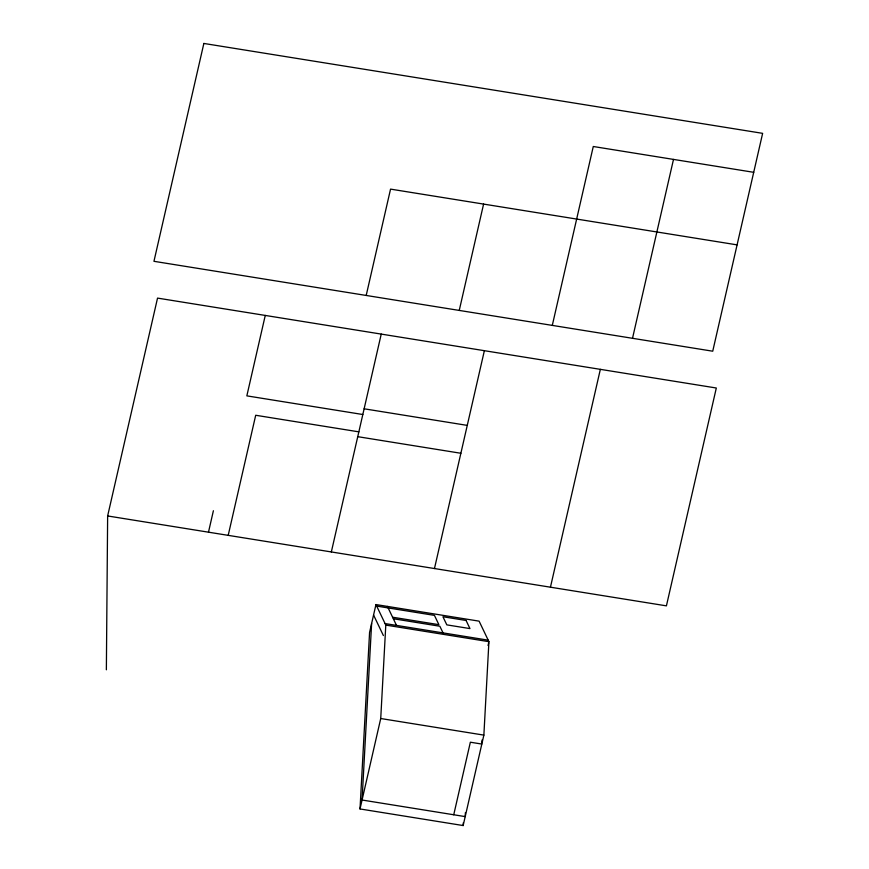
<?xml version="1.0" encoding="UTF-8"?>
<svg xmlns="http://www.w3.org/2000/svg" width="869" height="869" viewBox="0 0 869 869"><rect width="100%" height="100%" fill="white"/><g stroke="black" fill="none" stroke-linecap="round" stroke-linejoin="round"><path stroke-width="1.3" d="M106.366 669.793L107.637 515.958L157.539 298.1L716.317 388.008L666.414 605.856L107.637 515.958M360.016 808.952L369.575 632.436L375.962 604.563L479.101 621.15L488.921 641.68L483.87 735.12L463.155 825.55L360.016 808.952L380.731 718.522L385.793 625.093L375.962 604.563M371.617 623.507L362.058 800.023L465.197 816.61L465.415 812.548M463.155 825.55L463.296 822.845M481.893 742.713L482.034 740.019M208.484 532.186L213.394 510.733M265.262 315.436L246.839 395.862L362.818 414.513M228.199 535.358L255.703 415.263L358.843 431.85M366.197 295.449L390.55 189.116L737.086 244.873M331.339 551.945L381.241 334.098M459.245 310.418L483.598 204.085M434.467 568.543L484.37 350.685M552.293 325.397L593.277 146.503L753.716 172.312M488.052 645.515L488.639 642.962M453.737 814.774L470.357 742.213L481.817 744.06M550.446 587.205L600.349 369.347M632.513 338.302L673.497 159.407M364.122 408.799L467.261 425.386M357.735 436.672L460.874 453.27M376.69 606.084L434.446 615.382L438.899 624.67L392.592 617.218M393.331 618.75L439.855 626.245L443.049 632.893M385.054 623.562L488.193 640.16M385.793 625.093L488.921 641.68M380.731 718.522L483.87 735.12M387.422 606.399L396.514 625.408M373.561 615.024L383.392 635.554M203.857 43.45L153.954 261.308L712.732 351.206L762.634 133.348L203.857 43.45M466.077 620.466L442.929 616.74L446.818 624.865L469.966 628.591L466.077 620.466"/></g></svg>
